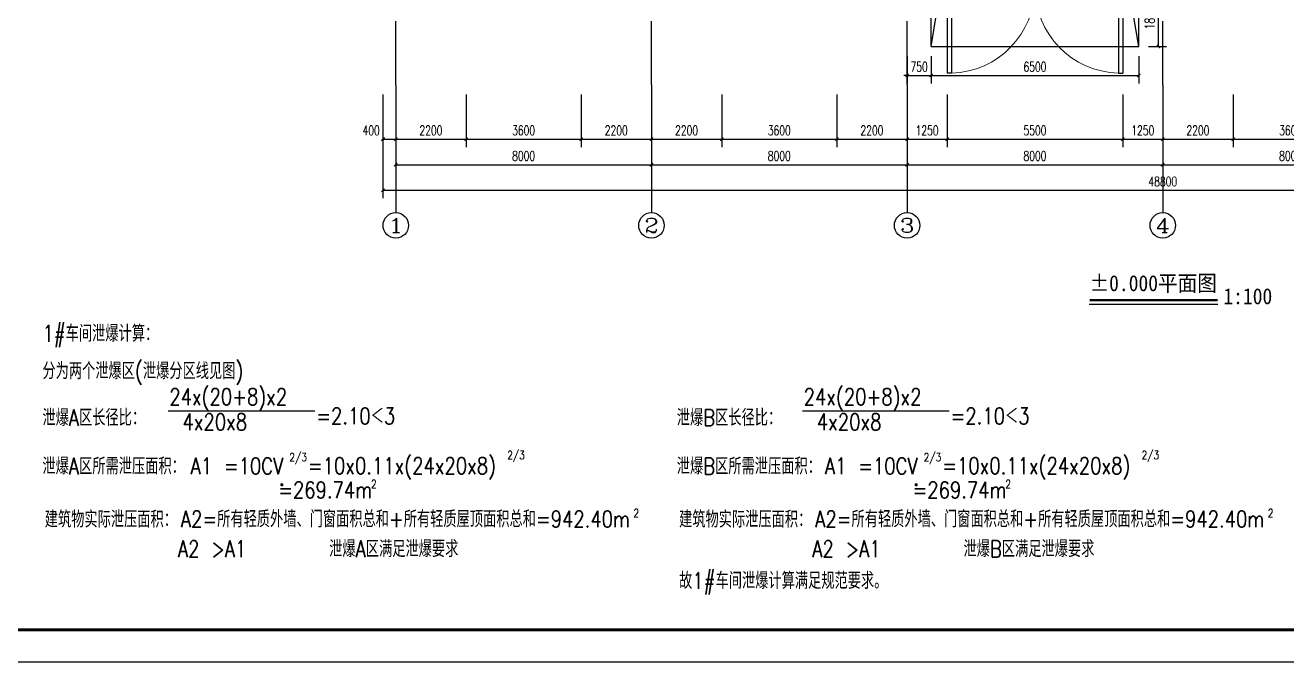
# Model space of a CAD drawing. Extents: x 4414382 to 4540065, y -615151 to -235742.
# Drawn here: x 4454928 to 4494403, y -422737 to -402805 of the extents above; entities that cross this region are included whole.
import ezdxf
from ezdxf.enums import TextEntityAlignment as Align

# ---------------------------------------------------------------- set-up
doc = ezdxf.new("R2010")
doc.units = 0
doc.header["$LTSCALE"] = 1000
doc.header["$MEASUREMENT"] = 0
doc.linetypes.add('DOTE', pattern=[2.42, 2, -0.2, 0.02, -0.2])
doc.layers.get('0').update_dxf_attribs({"linetype": 'CONTINUOUS'})
doc.layers.get('Defpoints').update_dxf_attribs({"linetype": 'CONTINUOUS'})
for name, color, linetype in [('AXIS', 3, 'CONTINUOUS'), ('AXIS_TEXT', 7, 'CONTINUOUS'), ('DOTE', 252, 'CONTINUOUS'), ('PUB_DIM', 3, 'CONTINUOUS'), ('PUB_TITLE', 4, 'CONTINUOUS'), ('STAIR', 5, 'CONTINUOUS'), ('WINDOW', 4, 'CONTINUOUS'), ('WINDOW_TEXT', 7, 'CONTINUOUS'), ('图名', 15, 'CONTINUOUS')]:
    doc.layers.add(name, color=color, linetype=linetype)
doc.styles.add('_HZTXT', font='txt.shx', dxfattribs={"width": 0.8, "bigfont": 'HZTXT.shx'})
doc.styles.add('_TCH_AXIS', font='COMPLEX', dxfattribs={"bigfont": 'GBCBIG'})
doc.styles.add('_TCH_DIM_T3', font='SIMPLEX', dxfattribs={"width": 0.705882, "bigfont": 'GBCBIG'})
doc.styles.add('_TCH_WINDOW', font='SIMPLEX', dxfattribs={"height": 3.5, "bigfont": 'GBCBIG'})
doc.styles.add('COMPLEX', font='COMPLEX')
doc.styles.add('宋体', font='', dxfattribs={"width": 0.7})
doc.styles.get('宋体').set_extended_font_data('SimSun')
doc.dimstyles.new('_TCH_ARCH&&100', dxfattribs={"dimtxt": 297.5, "dimasz": 100, "dimexe": 250, "dimexo": 300, "dimgap": 126.25, "dimtad": 1, "dimdec": 0, "dimzin": 0, "dimdsep": 46, "dimtxsty": '_TCH_DIM_T3', "dimblk": 'ARCHTICK', "dimcen": 0.09, "dimclrt": 7, "dimazin": 2, "dimtfac": 1, "dimtdec": 0, "dimtix": 1, "dimtmove": 2, "dimatfit": 3, "dimfxl": 0, "dimtolj": 1, "dimtzin": 0, "dimarcsym": 0})

# ---------------------------------------------------------------- blocks, each defined once
blk = doc.blocks.new('_ArchTick')
at = {"color": 0, "linetype": 'ByBlock', "const_width": 0.4}
blk.add_lwpolyline([(-0.5, -0.5), (0.5, 0.5)], dxfattribs=at)
blk = doc.blocks.new('*D74')
at = {"layer": 'Defpoints', "color": 0}
for p in [(4482523, -403474), (4483273, -403474), (4483273, -404381)]:
    blk.add_point(p, dxfattribs=at)
at = {"layer": 'PUB_DIM', "color": 0, "lineweight": -2}
for p, q in [((4482523, -403774), (4482523, -404631)), ((4483273, -403774), (4483273, -404631)), ((4482523, -404381), (4482423, -404381)), ((4482523, -404381), (4483273, -404381)), ((4483273, -404381), (4483373, -404381))]:
    blk.add_line(p, q, dxfattribs=at)
at = {"layer": 'PUB_DIM', "color": 0, "lineweight": -2, "xscale": 100, "yscale": 100, "zscale": 100}
blk.add_blockref('_ArchTick', (4482523, -404381), dxfattribs=at)
at = {"layer": 'PUB_DIM', "color": 0, "lineweight": -2, "xscale": 100, "yscale": 100, "zscale": 100, "rotation": 180}
blk.add_blockref('_ArchTick', (4483273, -404381), dxfattribs=at)
at = {"layer": 'PUB_DIM', "color": 7, "insert": (4482898, -404106), "char_height": 297.5, "attachment_point": 5, "style": '_TCH_DIM_T3'}
blk.add_mtext('\\A1;750', dxfattribs=at)
blk = doc.blocks.new('*D75')
at = {"layer": 'Defpoints', "color": 0}
for p in [(4483273, -403474), (4489773, -403474), (4489773, -404381)]:
    blk.add_point(p, dxfattribs=at)
at = {"layer": 'PUB_DIM', "color": 0, "lineweight": -2}
for p, q in [((4483273, -403774), (4483273, -404631)), ((4489773, -403774), (4489773, -404631)), ((4483273, -404381), (4489773, -404381))]:
    blk.add_line(p, q, dxfattribs=at)
at = {"layer": 'PUB_DIM', "color": 0, "lineweight": -2, "xscale": 100, "yscale": 100, "zscale": 100, "rotation": 180}
blk.add_blockref('_ArchTick', (4483273, -404381), dxfattribs=at)
at = {"layer": 'PUB_DIM', "color": 0, "lineweight": -2, "xscale": 100, "yscale": 100, "zscale": 100}
blk.add_blockref('_ArchTick', (4489773, -404381), dxfattribs=at)
at = {"layer": 'PUB_DIM', "color": 7, "insert": (4486523, -404106), "char_height": 297.5, "attachment_point": 5, "style": '_TCH_DIM_T3'}
blk.add_mtext('\\A1;6500', dxfattribs=at)
blk = doc.blocks.new('*D76')
at = {"layer": 'Defpoints', "color": 0}
for p in [(4489773, -401674), (4490390, -401674), (4489773, -403474)]:
    blk.add_point(p, dxfattribs=at)
at = {"layer": 'PUB_DIM', "color": 0, "lineweight": -2}
for p, q in [((4490073, -401674), (4490640, -401674)), ((4490390, -403474), (4490390, -401674)), ((4490073, -403474), (4490640, -403474))]:
    blk.add_line(p, q, dxfattribs=at)
at = {"layer": 'PUB_DIM', "color": 0, "lineweight": -2, "xscale": 100, "yscale": 100, "zscale": 100}
for p, rotation in [((4490390, -401674), 90), ((4490390, -403474), 270)]:
    blk.add_blockref('_ArchTick', p, dxfattribs=dict(at, rotation=rotation))
at = {"layer": 'PUB_DIM', "color": 7, "insert": (4490115, -402574), "char_height": 297.5, "attachment_point": 5, "rotation": 90, "style": '_TCH_DIM_T3'}
blk.add_mtext('\\A1;1800', dxfattribs=at)
blk = doc.blocks.new('*D92')
at = {"layer": 'Defpoints', "color": 0}
for p in [(4466123, -404674), (4466523, -404674), (4466523, -406374)]:
    blk.add_point(p, dxfattribs=at)
at = {"layer": 'PUB_DIM', "color": 0, "lineweight": -2}
for p, q in [((4466123, -404974), (4466123, -406624)), ((4466523, -404974), (4466523, -406624)), ((4466123, -406374), (4466523, -406374))]:
    blk.add_line(p, q, dxfattribs=at)
at = {"layer": 'PUB_DIM', "color": 0, "lineweight": -2, "xscale": 100, "yscale": 100, "zscale": 100, "rotation": 180}
blk.add_blockref('_ArchTick', (4466123, -406374), dxfattribs=at)
at = {"layer": 'PUB_DIM', "color": 0, "lineweight": -2, "xscale": 100, "yscale": 100, "zscale": 100}
blk.add_blockref('_ArchTick', (4466523, -406374), dxfattribs=at)
at = {"layer": 'PUB_DIM', "color": 7, "insert": (4465753, -406099), "char_height": 297.5, "attachment_point": 5, "style": '_TCH_DIM_T3'}
blk.add_mtext('\\A1;400', dxfattribs=at)
blk = doc.blocks.new('*D93')
at = {"layer": 'Defpoints', "color": 0}
for p in [(4466523, -404674), (4468723, -404674), (4468723, -406374)]:
    blk.add_point(p, dxfattribs=at)
at = {"layer": 'PUB_DIM', "color": 0, "lineweight": -2}
for p, q in [((4466523, -404974), (4466523, -406624)), ((4468723, -404974), (4468723, -406624)), ((4466523, -406374), (4468723, -406374))]:
    blk.add_line(p, q, dxfattribs=at)
at = {"layer": 'PUB_DIM', "color": 0, "lineweight": -2, "xscale": 100, "yscale": 100, "zscale": 100, "rotation": 180}
blk.add_blockref('_ArchTick', (4466523, -406374), dxfattribs=at)
at = {"layer": 'PUB_DIM', "color": 0, "lineweight": -2, "xscale": 100, "yscale": 100, "zscale": 100}
blk.add_blockref('_ArchTick', (4468723, -406374), dxfattribs=at)
at = {"layer": 'PUB_DIM', "color": 7, "insert": (4467623, -406099), "char_height": 297.5, "attachment_point": 5, "style": '_TCH_DIM_T3'}
blk.add_mtext('\\A1;2200', dxfattribs=at)
blk = doc.blocks.new('*D94')
at = {"layer": 'Defpoints', "color": 0}
for p in [(4468723, -404674), (4472323, -404674), (4472323, -406374)]:
    blk.add_point(p, dxfattribs=at)
at = {"layer": 'PUB_DIM', "color": 0, "lineweight": -2}
for p, q in [((4468723, -404974), (4468723, -406624)), ((4472323, -404974), (4472323, -406624)), ((4468723, -406374), (4472323, -406374))]:
    blk.add_line(p, q, dxfattribs=at)
at = {"layer": 'PUB_DIM', "color": 0, "lineweight": -2, "xscale": 100, "yscale": 100, "zscale": 100, "rotation": 180}
blk.add_blockref('_ArchTick', (4468723, -406374), dxfattribs=at)
at = {"layer": 'PUB_DIM', "color": 0, "lineweight": -2, "xscale": 100, "yscale": 100, "zscale": 100}
blk.add_blockref('_ArchTick', (4472323, -406374), dxfattribs=at)
at = {"layer": 'PUB_DIM', "color": 7, "insert": (4470523, -406099), "char_height": 297.5, "attachment_point": 5, "style": '_TCH_DIM_T3'}
blk.add_mtext('\\A1;3600', dxfattribs=at)
blk = doc.blocks.new('*D95')
at = {"layer": 'Defpoints', "color": 0}
for p in [(4472323, -404674), (4474523, -404674), (4474523, -406374)]:
    blk.add_point(p, dxfattribs=at)
at = {"layer": 'PUB_DIM', "color": 0, "lineweight": -2}
for p, q in [((4472323, -404974), (4472323, -406624)), ((4474523, -404974), (4474523, -406624)), ((4472323, -406374), (4474523, -406374))]:
    blk.add_line(p, q, dxfattribs=at)
at = {"layer": 'PUB_DIM', "color": 0, "lineweight": -2, "xscale": 100, "yscale": 100, "zscale": 100, "rotation": 180}
blk.add_blockref('_ArchTick', (4472323, -406374), dxfattribs=at)
at = {"layer": 'PUB_DIM', "color": 0, "lineweight": -2, "xscale": 100, "yscale": 100, "zscale": 100}
blk.add_blockref('_ArchTick', (4474523, -406374), dxfattribs=at)
at = {"layer": 'PUB_DIM', "color": 7, "insert": (4473423, -406099), "char_height": 297.5, "attachment_point": 5, "style": '_TCH_DIM_T3'}
blk.add_mtext('\\A1;2200', dxfattribs=at)
blk = doc.blocks.new('*D96')
at = {"layer": 'Defpoints', "color": 0}
for p in [(4474523, -404674), (4476723, -404674), (4476723, -406374)]:
    blk.add_point(p, dxfattribs=at)
at = {"layer": 'PUB_DIM', "color": 0, "lineweight": -2}
for p, q in [((4474523, -404974), (4474523, -406624)), ((4476723, -404974), (4476723, -406624)), ((4474523, -406374), (4476723, -406374))]:
    blk.add_line(p, q, dxfattribs=at)
at = {"layer": 'PUB_DIM', "color": 0, "lineweight": -2, "xscale": 100, "yscale": 100, "zscale": 100, "rotation": 180}
blk.add_blockref('_ArchTick', (4474523, -406374), dxfattribs=at)
at = {"layer": 'PUB_DIM', "color": 0, "lineweight": -2, "xscale": 100, "yscale": 100, "zscale": 100}
blk.add_blockref('_ArchTick', (4476723, -406374), dxfattribs=at)
at = {"layer": 'PUB_DIM', "color": 7, "insert": (4475623, -406099), "char_height": 297.5, "attachment_point": 5, "style": '_TCH_DIM_T3'}
blk.add_mtext('\\A1;2200', dxfattribs=at)
blk = doc.blocks.new('*D97')
at = {"layer": 'Defpoints', "color": 0}
for p in [(4476723, -404674), (4480323, -404674), (4480323, -406374)]:
    blk.add_point(p, dxfattribs=at)
at = {"layer": 'PUB_DIM', "color": 0, "lineweight": -2}
for p, q in [((4476723, -404974), (4476723, -406624)), ((4480323, -404974), (4480323, -406624)), ((4476723, -406374), (4480323, -406374))]:
    blk.add_line(p, q, dxfattribs=at)
at = {"layer": 'PUB_DIM', "color": 0, "lineweight": -2, "xscale": 100, "yscale": 100, "zscale": 100, "rotation": 180}
blk.add_blockref('_ArchTick', (4476723, -406374), dxfattribs=at)
at = {"layer": 'PUB_DIM', "color": 0, "lineweight": -2, "xscale": 100, "yscale": 100, "zscale": 100}
blk.add_blockref('_ArchTick', (4480323, -406374), dxfattribs=at)
at = {"layer": 'PUB_DIM', "color": 7, "insert": (4478523, -406099), "char_height": 297.5, "attachment_point": 5, "style": '_TCH_DIM_T3'}
blk.add_mtext('\\A1;3600', dxfattribs=at)
blk = doc.blocks.new('*D98')
at = {"layer": 'Defpoints', "color": 0}
for p in [(4480323, -404674), (4482523, -404674), (4482523, -406374)]:
    blk.add_point(p, dxfattribs=at)
at = {"layer": 'PUB_DIM', "color": 0, "lineweight": -2}
for p, q in [((4480323, -404974), (4480323, -406624)), ((4482523, -404974), (4482523, -406624)), ((4480323, -406374), (4482523, -406374))]:
    blk.add_line(p, q, dxfattribs=at)
at = {"layer": 'PUB_DIM', "color": 0, "lineweight": -2, "xscale": 100, "yscale": 100, "zscale": 100, "rotation": 180}
blk.add_blockref('_ArchTick', (4480323, -406374), dxfattribs=at)
at = {"layer": 'PUB_DIM', "color": 0, "lineweight": -2, "xscale": 100, "yscale": 100, "zscale": 100}
blk.add_blockref('_ArchTick', (4482523, -406374), dxfattribs=at)
at = {"layer": 'PUB_DIM', "color": 7, "insert": (4481423, -406099), "char_height": 297.5, "attachment_point": 5, "style": '_TCH_DIM_T3'}
blk.add_mtext('\\A1;2200', dxfattribs=at)
blk = doc.blocks.new('*D99')
at = {"layer": 'Defpoints', "color": 0}
for p in [(4482523, -404674), (4483773, -404674), (4483773, -406374)]:
    blk.add_point(p, dxfattribs=at)
at = {"layer": 'PUB_DIM', "color": 0, "lineweight": -2}
for p, q in [((4482523, -404974), (4482523, -406624)), ((4483773, -404974), (4483773, -406624)), ((4482523, -406374), (4483773, -406374))]:
    blk.add_line(p, q, dxfattribs=at)
at = {"layer": 'PUB_DIM', "color": 0, "lineweight": -2, "xscale": 100, "yscale": 100, "zscale": 100, "rotation": 180}
blk.add_blockref('_ArchTick', (4482523, -406374), dxfattribs=at)
at = {"layer": 'PUB_DIM', "color": 0, "lineweight": -2, "xscale": 100, "yscale": 100, "zscale": 100}
blk.add_blockref('_ArchTick', (4483773, -406374), dxfattribs=at)
at = {"layer": 'PUB_DIM', "color": 7, "insert": (4483148, -406099), "char_height": 297.5, "attachment_point": 5, "style": '_TCH_DIM_T3'}
blk.add_mtext('\\A1;1250', dxfattribs=at)
blk = doc.blocks.new('*D100')
at = {"layer": 'Defpoints', "color": 0}
for p in [(4483773, -404674), (4489273, -404674), (4489273, -406374)]:
    blk.add_point(p, dxfattribs=at)
at = {"layer": 'PUB_DIM', "color": 0, "lineweight": -2}
for p, q in [((4483773, -404974), (4483773, -406624)), ((4489273, -404974), (4489273, -406624)), ((4483773, -406374), (4489273, -406374))]:
    blk.add_line(p, q, dxfattribs=at)
at = {"layer": 'PUB_DIM', "color": 0, "lineweight": -2, "xscale": 100, "yscale": 100, "zscale": 100, "rotation": 180}
blk.add_blockref('_ArchTick', (4483773, -406374), dxfattribs=at)
at = {"layer": 'PUB_DIM', "color": 0, "lineweight": -2, "xscale": 100, "yscale": 100, "zscale": 100}
blk.add_blockref('_ArchTick', (4489273, -406374), dxfattribs=at)
at = {"layer": 'PUB_DIM', "color": 7, "insert": (4486523, -406099), "char_height": 297.5, "attachment_point": 5, "style": '_TCH_DIM_T3'}
blk.add_mtext('\\A1;5500', dxfattribs=at)
blk = doc.blocks.new('*D101')
at = {"layer": 'Defpoints', "color": 0}
for p in [(4489273, -404674), (4490523, -404674), (4490523, -406374)]:
    blk.add_point(p, dxfattribs=at)
at = {"layer": 'PUB_DIM', "color": 0, "lineweight": -2}
for p, q in [((4489273, -404974), (4489273, -406624)), ((4490523, -404974), (4490523, -406624)), ((4489273, -406374), (4490523, -406374))]:
    blk.add_line(p, q, dxfattribs=at)
at = {"layer": 'PUB_DIM', "color": 0, "lineweight": -2, "xscale": 100, "yscale": 100, "zscale": 100, "rotation": 180}
blk.add_blockref('_ArchTick', (4489273, -406374), dxfattribs=at)
at = {"layer": 'PUB_DIM', "color": 0, "lineweight": -2, "xscale": 100, "yscale": 100, "zscale": 100}
blk.add_blockref('_ArchTick', (4490523, -406374), dxfattribs=at)
at = {"layer": 'PUB_DIM', "color": 7, "insert": (4489898, -406099), "char_height": 297.5, "attachment_point": 5, "style": '_TCH_DIM_T3'}
blk.add_mtext('\\A1;1250', dxfattribs=at)
blk = doc.blocks.new('*D102')
at = {"layer": 'Defpoints', "color": 0}
for p in [(4490523, -404674), (4492723, -404674), (4492723, -406374)]:
    blk.add_point(p, dxfattribs=at)
at = {"layer": 'PUB_DIM', "color": 0, "lineweight": -2}
for p, q in [((4490523, -404974), (4490523, -406624)), ((4492723, -404974), (4492723, -406624)), ((4490523, -406374), (4492723, -406374))]:
    blk.add_line(p, q, dxfattribs=at)
at = {"layer": 'PUB_DIM', "color": 0, "lineweight": -2, "xscale": 100, "yscale": 100, "zscale": 100, "rotation": 180}
blk.add_blockref('_ArchTick', (4490523, -406374), dxfattribs=at)
at = {"layer": 'PUB_DIM', "color": 0, "lineweight": -2, "xscale": 100, "yscale": 100, "zscale": 100}
blk.add_blockref('_ArchTick', (4492723, -406374), dxfattribs=at)
at = {"layer": 'PUB_DIM', "color": 7, "insert": (4491623, -406099), "char_height": 297.5, "attachment_point": 5, "style": '_TCH_DIM_T3'}
blk.add_mtext('\\A1;2200', dxfattribs=at)
blk = doc.blocks.new('*D103')
at = {"layer": 'Defpoints', "color": 0}
for p in [(4492723, -404674), (4496323, -404674), (4496323, -406374)]:
    blk.add_point(p, dxfattribs=at)
at = {"layer": 'PUB_DIM', "color": 0, "lineweight": -2}
for p, q in [((4492723, -404974), (4492723, -406624)), ((4496323, -404974), (4496323, -406624)), ((4492723, -406374), (4496323, -406374))]:
    blk.add_line(p, q, dxfattribs=at)
at = {"layer": 'PUB_DIM', "color": 0, "lineweight": -2, "xscale": 100, "yscale": 100, "zscale": 100, "rotation": 180}
blk.add_blockref('_ArchTick', (4492723, -406374), dxfattribs=at)
at = {"layer": 'PUB_DIM', "color": 0, "lineweight": -2, "xscale": 100, "yscale": 100, "zscale": 100}
blk.add_blockref('_ArchTick', (4496323, -406374), dxfattribs=at)
at = {"layer": 'PUB_DIM', "color": 7, "insert": (4494523, -406099), "char_height": 297.5, "attachment_point": 5, "style": '_TCH_DIM_T3'}
blk.add_mtext('\\A1;3600', dxfattribs=at)
blk = doc.blocks.new('$DorLib2D$00000002')
for p, q in [((-0.5, 0), (-0.5, 0.4875)), ((-0.475, 0.4875), (-0.5, 0.4875)), ((-0.475, 0), (-0.475, 0.4875)), ((0.475, 0), (0.475, 0.4875)), ((0.475, 0.4875), (0.5, 0.4875)), ((0.5, 0), (0.5, 0.4875)), ((-0.5, 0), (-0.475, 0)), ((0.5, 0), (0.475, 0))]:
    blk.add_line(p, q)
at = {"lineweight": 13}
for centre, start, end in [((-0.4875, 0), 0, 88.53072), ((0.4875, 0), 91.46928, 180)]:
    blk.add_arc(centre, 0.4875, start, end, dxfattribs=at)
blk = doc.blocks.new('*D303')
at = {"layer": 'AXIS', "color": 0, "lineweight": -2}
for p, q in [((4466523, -404974), (4466523, -407424)), ((4474523, -404974), (4474523, -407424)), ((4466523, -407174), (4474523, -407174))]:
    blk.add_line(p, q, dxfattribs=at)
at = {"layer": 'Defpoints', "color": 0}
for p in [(4466523, -404674), (4474523, -404674), (4474523, -407174)]:
    blk.add_point(p, dxfattribs=at)
at = {"layer": 'AXIS', "color": 0, "lineweight": -2, "xscale": 100, "yscale": 100, "zscale": 100, "rotation": 180}
blk.add_blockref('_ArchTick', (4466523, -407174), dxfattribs=at)
at = {"layer": 'AXIS', "color": 0, "lineweight": -2, "xscale": 100, "yscale": 100, "zscale": 100}
blk.add_blockref('_ArchTick', (4474523, -407174), dxfattribs=at)
at = {"layer": 'AXIS', "color": 7, "insert": (4470523, -406899), "char_height": 297.5, "attachment_point": 5, "style": '_TCH_DIM_T3'}
blk.add_mtext('\\A1;8000', dxfattribs=at)
blk = doc.blocks.new('*D304')
at = {"layer": 'AXIS', "color": 0, "lineweight": -2}
for p, q in [((4474523, -404974), (4474523, -407424)), ((4482523, -404974), (4482523, -407424)), ((4474523, -407174), (4482523, -407174))]:
    blk.add_line(p, q, dxfattribs=at)
at = {"layer": 'Defpoints', "color": 0}
for p in [(4474523, -404674), (4482523, -404674), (4482523, -407174)]:
    blk.add_point(p, dxfattribs=at)
at = {"layer": 'AXIS', "color": 0, "lineweight": -2, "xscale": 100, "yscale": 100, "zscale": 100, "rotation": 180}
blk.add_blockref('_ArchTick', (4474523, -407174), dxfattribs=at)
at = {"layer": 'AXIS', "color": 0, "lineweight": -2, "xscale": 100, "yscale": 100, "zscale": 100}
blk.add_blockref('_ArchTick', (4482523, -407174), dxfattribs=at)
at = {"layer": 'AXIS', "color": 7, "insert": (4478523, -406899), "char_height": 297.5, "attachment_point": 5, "style": '_TCH_DIM_T3'}
blk.add_mtext('\\A1;8000', dxfattribs=at)
blk = doc.blocks.new('*D305')
at = {"layer": 'AXIS', "color": 0, "lineweight": -2}
for p, q in [((4482523, -404974), (4482523, -407424)), ((4490523, -404974), (4490523, -407424)), ((4482523, -407174), (4490523, -407174))]:
    blk.add_line(p, q, dxfattribs=at)
at = {"layer": 'Defpoints', "color": 0}
for p in [(4482523, -404674), (4490523, -404674), (4490523, -407174)]:
    blk.add_point(p, dxfattribs=at)
at = {"layer": 'AXIS', "color": 0, "lineweight": -2, "xscale": 100, "yscale": 100, "zscale": 100, "rotation": 180}
blk.add_blockref('_ArchTick', (4482523, -407174), dxfattribs=at)
at = {"layer": 'AXIS', "color": 0, "lineweight": -2, "xscale": 100, "yscale": 100, "zscale": 100}
blk.add_blockref('_ArchTick', (4490523, -407174), dxfattribs=at)
at = {"layer": 'AXIS', "color": 7, "insert": (4486523, -406899), "char_height": 297.5, "attachment_point": 5, "style": '_TCH_DIM_T3'}
blk.add_mtext('\\A1;8000', dxfattribs=at)
blk = doc.blocks.new('*D306')
at = {"layer": 'AXIS', "color": 0, "lineweight": -2}
for p, q in [((4490523, -404974), (4490523, -407424)), ((4498523, -404974), (4498523, -407424)), ((4490523, -407174), (4498523, -407174))]:
    blk.add_line(p, q, dxfattribs=at)
at = {"layer": 'Defpoints', "color": 0}
for p in [(4490523, -404674), (4498523, -404674), (4498523, -407174)]:
    blk.add_point(p, dxfattribs=at)
at = {"layer": 'AXIS', "color": 0, "lineweight": -2, "xscale": 100, "yscale": 100, "zscale": 100, "rotation": 180}
blk.add_blockref('_ArchTick', (4490523, -407174), dxfattribs=at)
at = {"layer": 'AXIS', "color": 0, "lineweight": -2, "xscale": 100, "yscale": 100, "zscale": 100}
blk.add_blockref('_ArchTick', (4498523, -407174), dxfattribs=at)
at = {"layer": 'AXIS', "color": 7, "insert": (4494523, -406899), "char_height": 297.5, "attachment_point": 5, "style": '_TCH_DIM_T3'}
blk.add_mtext('\\A1;8000', dxfattribs=at)
blk = doc.blocks.new('*D309')
at = {"layer": 'AXIS', "color": 0, "lineweight": -2}
for p, q in [((4466123, -404974), (4466123, -408224)), ((4514923, -404974), (4514923, -408224)), ((4466123, -407974), (4514923, -407974))]:
    blk.add_line(p, q, dxfattribs=at)
at = {"layer": 'Defpoints', "color": 0}
for p in [(4466123, -404674), (4514923, -404674), (4514923, -407974)]:
    blk.add_point(p, dxfattribs=at)
at = {"layer": 'AXIS', "color": 0, "lineweight": -2, "xscale": 100, "yscale": 100, "zscale": 100, "rotation": 180}
blk.add_blockref('_ArchTick', (4466123, -407974), dxfattribs=at)
at = {"layer": 'AXIS', "color": 0, "lineweight": -2, "xscale": 100, "yscale": 100, "zscale": 100}
blk.add_blockref('_ArchTick', (4514923, -407974), dxfattribs=at)
at = {"layer": 'AXIS', "color": 7, "insert": (4490523, -407699), "char_height": 297.5, "attachment_point": 5, "style": '_TCH_DIM_T3'}
blk.add_mtext('\\A1;48800', dxfattribs=at)
blk = doc.blocks.new('_AXISO')
blk.add_circle((0, 0), 0.5)
at = {"layer": 'AXIS_TEXT', "style": 'COMPLEX', "width": 1.041667}
blk.add_attdef('A', text='', height=0.56, dxfattribs=at).set_placement((-0.25, -0.28), (0.25, -0.28), align=Align.FIT)

msp = doc.modelspace()

# ---------------------------------------------------------------- linework, layer by layer
at = {"layer": 'AXIS', "color": 0}
for p, q in [((4466523.1, -404673.6), (4466523.1, -408673.6)), ((4474523.1, -404673.6), (4474523.1, -408673.6)), ((4482523.1, -404673.6), (4482523.1, -408673.6)), ((4490523.1, -404673.6), (4490523.1, -408673.6))]:
    msp.add_line(p, q, dxfattribs=at)
at = {"layer": 'DOTE', "linetype": 'DOTE'}
for p, q in [((4466523.1, -404673.6), (4466523.1, -378073.6)), ((4474523.1, -404673.6), (4474523.1, -378073.6)), ((4482523.1, -404673.6), (4482523.1, -378073.6)), ((4490523.1, -404673.6), (4490523.1, -378073.6))]:
    msp.add_line(p, q, dxfattribs=at)
at = {"layer": 'PUB_DIM'}
for p, q in [((4459397, -414880.4), (4463986.5, -414880.4)), ((4479245.9, -414880.4), (4483835.3, -414880.4))]:
    msp.add_line(p, q, dxfattribs=at)
at = {"layer": 'PUB_DIM', "const_width": 50}
for points in [[(4462932.3, -417193.8, 1), (4462982.3, -417193.8, 1)], [(4482781.1, -417193.8, 1), (4482831.1, -417193.8, 1)]]:
    msp.add_lwpolyline(points, format="xyb", close=True, dxfattribs=at)
at = {"layer": 'PUB_TITLE', "color": 4}
msp.add_lwpolyline([(4447962.2, -422737.3), (4532062.2, -422737.3), (4532062.2, -363337.3), (4447962.2, -363337.3)], close=True, dxfattribs=at)
at = {"layer": 'PUB_TITLE', "color": 4, "const_width": 100}
msp.add_lwpolyline([(4450462.2, -421737.3), (4531062.2, -421737.3), (4531062.2, -364337.3), (4450462.2, -364337.3)], close=True, dxfattribs=at)
at = {"layer": 'STAIR'}
for p, q in [((4483273.1, -403473.6), (4483273.1, -401673.6)), ((4483273.1, -403473.6), (4483573.1, -401673.6)), ((4489773.1, -403473.6), (4489473.1, -401673.6)), ((4489773.1, -403473.6), (4489773.1, -401673.6)), ((4483273.1, -403473.6), (4489773.1, -403473.6))]:
    msp.add_line(p, q, dxfattribs=at)
at = {"layer": '图名'}
msp.add_line((4488223.2, -411544.7), (4492248, -411544.7), dxfattribs=at)
at = {"layer": '图名', "const_width": 70, "elevation": 23999.8}
msp.add_lwpolyline([(4488233, -411411.5), (4492238.2, -411411.5)], dxfattribs=at)

# ---------------------------------------------------------------- block references
at = {"layer": 'AXIS', "color": 0}
ref = msp.add_blockref('_AXISO', (4466523.1, -409073.6), dxfattribs=dict(at, xscale=800, yscale=800, zscale=800))
ref.add_attrib('A', '1', dxfattribs={"layer": 'AXIS_TEXT', "color": 0, "height": 452.5, "style": '_TCH_AXIS', "width": 2.333333}).set_placement((4466296.8, -409299.9), (4466749.3, -409299.9), align=Align.FIT)
ref = msp.add_blockref('_AXISO', (4474523.1, -409073.6), dxfattribs=dict(at, xscale=800, yscale=800, zscale=800))
ref.add_attrib('A', '2', dxfattribs={"layer": 'AXIS_TEXT', "color": 0, "height": 452.5, "style": '_TCH_AXIS', "width": 1.5}).set_placement((4474296.8, -409299.9), (4474749.3, -409299.9), align=Align.FIT)
ref = msp.add_blockref('_AXISO', (4482523.1, -409073.6), dxfattribs=dict(at, xscale=800, yscale=800, zscale=800))
ref.add_attrib('A', '3', dxfattribs={"layer": 'AXIS_TEXT', "color": 0, "height": 452.5, "style": '_TCH_AXIS', "width": 1.5}).set_placement((4482296.8, -409299.9), (4482749.3, -409299.9), align=Align.FIT)
ref = msp.add_blockref('_AXISO', (4490523.1, -409073.6), dxfattribs=dict(at, xscale=800, yscale=800, zscale=800))
ref.add_attrib('A', '4', dxfattribs={"layer": 'AXIS_TEXT', "color": 0, "height": 452.5, "style": '_TCH_AXIS', "width": 1.3125}).set_placement((4490296.8, -409299.9), (4490749.3, -409299.9), align=Align.FIT)
at = {"layer": 'WINDOW'}
ref = msp.add_blockref('$DorLib2D$00000002', (4486523.1, -401623.6), dxfattribs=dict(at, xscale=5500, yscale=-5500, zscale=5500))
ref.add_attrib('A', 'M5550', (4486033.1, -401173.4), dxfattribs={"layer": 'WINDOW_TEXT', "height": 297.5, "style": '_TCH_WINDOW', "width": 0.705882})

# ---------------------------------------------------------------- texts
at = {"layer": 'PUB_DIM', "style": '_HZTXT', "width": 0.8}
for s, height, p in [('1#车间泄爆计算：', 517.09, (4455466.5, -412716.9)), ('分为两个泄爆区(泄爆分区线见图)', 517.085, (4455466.5, -413889.6)), ('24x(20+8)x2', 517.085, (4459437.7, -414697.7)), ('24x(20+8)x2', 517.085, (4479286.5, -414697.7)), ('泄爆A区长径比：', 517.09, (4455466.5, -415353.5)), ('=2.10＜3', 517.09, (4464035.4, -415298.3)), ('泄爆B区长径比：', 517.09, (4475315.3, -415353.5)), ('=2.10＜3', 517.09, (4483884.2, -415298.3)), ('4x20x8', 517.09, (4459848.6, -415484.1)), ('4x20x8', 517.09, (4479697.4, -415484.1)), ('泄爆A区所需泄压面积：', 517.085, (4455466.5, -416872.1)), ('A1 =10CV', 517.09, (4460101.9, -416866.7)), ('2/3', 258.54, (4463192.3, -416459.8)), ('=10x0.11x(24x20x8)', 517.085, (4463774.7, -416858.5)), ('2/3', 258.54, (4470011, -416394.2)), ('泄爆B区所需泄压面积：', 517.085, (4475315.3, -416872.1)), ('A1 =10CV', 517.09, (4479950.7, -416866.7)), ('2/3', 258.54, (4483041.1, -416459.8)), ('=10x0.11x(24x20x8)', 517.085, (4483623.5, -416858.5)), ('2/3', 258.54, (4489859.8, -416394.2)), ('=269.74m', 517.09, (4462843.9, -417615.2)), ('2', 258.5, (4465747.6, -417298.4)), ('=269.74m', 517.09, (4482692.7, -417615.2)), ('2', 258.5, (4485596.4, -417298.4)), ('建筑物实际泄压面积：', 517.09, (4455539.2, -418536.4)), ('A2=所有轻质外墙、门窗面积总和+所有轻质屋顶面积总和=942.40m', 517.085, (4459798.6, -418527.2)), ('2', 258.5, (4473959.9, -418210.4)), ('建筑物实际泄压面积：', 517.09, (4475388, -418536.4)), ('A2=所有轻质外墙、门窗面积总和+所有轻质屋顶面积总和=942.40m', 517.085, (4479647.4, -418527.2)), ('2', 258.5, (4493808.7, -418210.4)), ('A2 >A1      泄爆A区满足泄爆要求', 517.085, (4459705.8, -419460.9)), ('A2 >A1      泄爆B区满足泄爆要求', 517.085, (4479554.6, -419460.9)), ('故1#车间泄爆计算满足规范要求。', 517.085, (4475388, -420455.9))]:
    msp.add_text(s, height=height, dxfattribs=at).set_placement(p)
at = {"layer": '图名', "style": '宋体', "width": 0.9}
for s, p in [('%%P0.000平面图', (4488231.3, -411132.9)), ('1:100', (4492418, -411541.6))]:
    msp.add_text(s, height=500, dxfattribs=at).set_placement(p)

# ---------------------------------------------------------------- dimensions: what is measured, and where the dimension line sits
at = {"layer": 'AXIS', "color": 0}
for p1, p2, distance, picture, middle in [((4466123.1, -404673.6), (4514923.1, -404673.6), -3300, '*D309', (4490523.1, -407698.6)), ((4466523.1, -404673.6), (4474523.1, -404673.6), -2500, '*D303', (4470523.1, -406898.6)), ((4474523.1, -404673.6), (4482523.1, -404673.6), -2500, '*D304', (4478523.1, -406898.6)), ((4482523.1, -404673.6), (4490523.1, -404673.6), -2500, '*D305', (4486523.1, -406898.6)), ((4490523.1, -404673.6), (4498523.1, -404673.6), -2500, '*D306', (4494523.1, -406898.6))]:
    dim = msp.add_aligned_dim(p1=p1, p2=p2, distance=distance, dimstyle='_TCH_ARCH&&100', dxfattribs=at)
    dim.commit()
    dim.dimension.update_dxf_attribs({"geometry": picture, "text_midpoint": middle})
at = {"layer": 'PUB_DIM', "color": 0}
for p1, p2, distance, picture, middle in [((4489773.1, -403473.6), (4489773.1, -401673.6), -616.9, '*D76', (4490115, -402573.6)), ((4482523.1, -403473.6), (4483273.1, -403473.6), -907.1, '*D74', (4482898.1, -404105.7)), ((4483273.1, -403473.6), (4489773.1, -403473.6), -907.1, '*D75', (4486523.1, -404105.7)), ((4466523.1, -404673.6), (4468723.1, -404673.6), -1700, '*D93', (4467623.1, -406098.6)), ((4468723.1, -404673.6), (4472323.1, -404673.6), -1700, '*D94', (4470523.1, -406098.6)), ((4472323.1, -404673.6), (4474523.1, -404673.6), -1700, '*D95', (4473423.1, -406098.6)), ((4474523.1, -404673.6), (4476723.1, -404673.6), -1700, '*D96', (4475623.1, -406098.6)), ((4476723.1, -404673.6), (4480323.1, -404673.6), -1700, '*D97', (4478523.1, -406098.6)), ((4480323.1, -404673.6), (4482523.1, -404673.6), -1700, '*D98', (4481423.1, -406098.6)), ((4482523.1, -404673.6), (4483773.1, -404673.6), -1700, '*D99', (4483148.1, -406098.6)), ((4483773.1, -404673.6), (4489273.1, -404673.6), -1700, '*D100', (4486523.1, -406098.6)), ((4489273.1, -404673.6), (4490523.1, -404673.6), -1700, '*D101', (4489898.1, -406098.6)), ((4490523.1, -404673.6), (4492723.1, -404673.6), -1700, '*D102', (4491623.1, -406098.6)), ((4492723.1, -404673.6), (4496323.1, -404673.6), -1700, '*D103', (4494523.1, -406098.6))]:
    dim = msp.add_aligned_dim(p1=p1, p2=p2, distance=distance, dimstyle='_TCH_ARCH&&100', dxfattribs=at)
    dim.commit()
    dim.dimension.update_dxf_attribs({"geometry": picture, "text_midpoint": middle})
dim = msp.add_linear_dim(base=(4466523.1, -406373.6), p1=(4466123.1, -404673.6), p2=(4466523.1, -404673.6), angle=360, dimstyle='_TCH_ARCH&&100', dxfattribs=at)
dim.commit()
dim.dimension.update_dxf_attribs({"geometry": '*D92', "text_midpoint": (4465753.1, -406098.6), "dimtype": 129})

doc.saveas('drawing.dxf')
